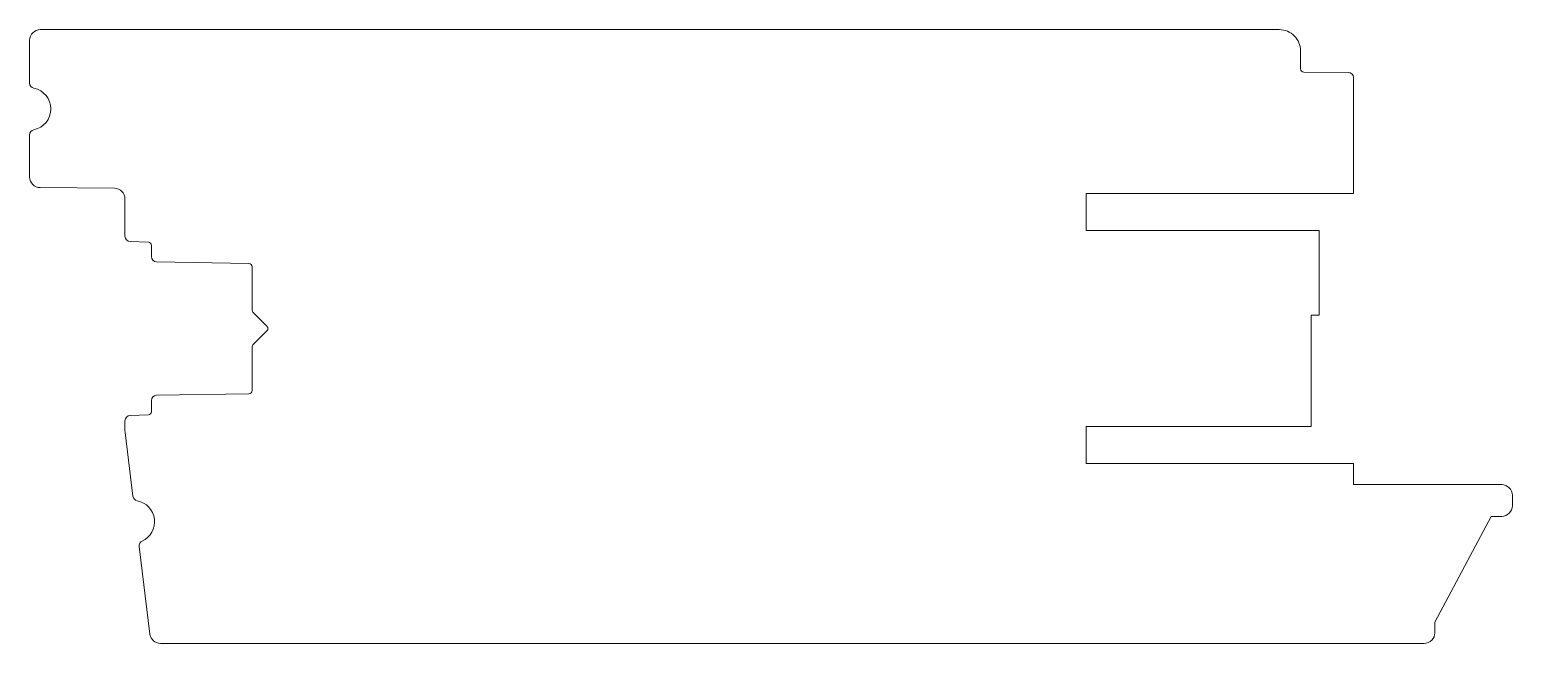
# Model space of a CAD drawing. Header units: inches. Extents: x 13 to 153, y 13 to 71.
import ezdxf

# ---------------------------------------------------------------- set-up
doc = ezdxf.new("R2010")
doc.units = ezdxf.units.IN
doc.header["$MEASUREMENT"] = 0

msp = doc.modelspace()

# ---------------------------------------------------------------- linework, layer by layer
at = {"lineweight": 0}
msp.add_lwpolyline([(134.9, 44.28), (134.9, 52.28), (112.9, 52.28), (112.9, 55.78), (138.15, 55.78), (138.15, 66.74, 0.41166), (137.65, 67.24), (133.45, 67.27, -0.41166), (133.15, 67.57), (133.15, 69.28, 0.414214), (131.15, 71.28), (39.59, 71.28), (14.15, 71.28, 0.414214), (13.15, 70.28), (13.15, 66.23, 0.356394), (13.55, 65.74, -0.816497), (13.55, 61.82, 0.356394), (13.15, 61.33), (13.15, 57.35, 0.41166), (14.14, 56.35), (21.16, 56.29, -0.41166), (22.15, 55.29), (22.15, 51.75, 0.404036), (22.63, 51.25), (24.36, 51.19, -0.404026), (24.65, 50.89), (24.65, 49.83, 0.409111), (25.14, 49.33), (33.86, 49.18, -0.409111), (34.15, 48.88), (34.15, 44.86, 0.198912), (34.3, 44.51), (35.56, 43.24, -0.414214), (35.56, 42.82), (34.3, 41.55, 0.198912), (34.15, 41.2), (34.15, 37.17, -0.409111), (33.86, 36.87), (25.14, 36.72, 0.409111), (24.65, 36.22), (24.65, 35.17, -0.404026), (24.36, 34.87), (22.63, 34.81, 0.404026), (22.15, 34.31), (22.15, 33.34, 0.030553), (22.16, 33.22), (22.9, 27.18, 0.328265), (23.31, 26.75, -0.73582), (23.77, 22.95, 0.328265), (23.48, 22.44), (24.5, 14.16, 0.378866), (25.49, 13.28), (144.83, 13.28, 0.414214), (145.83, 14.28), (145.83, 15.28), (151.15, 25.28), (152.15, 25.28, 0.414214), (153.15, 26.28), (153.15, 27.28, 0.414214), (152.15, 28.28), (138.15, 28.28), (138.15, 30.28), (112.9, 30.28), (112.9, 33.78), (134.15, 33.78), (134.15, 44.28)], format="xyb", close=True, dxfattribs=at)

doc.saveas('drawing.dxf')
